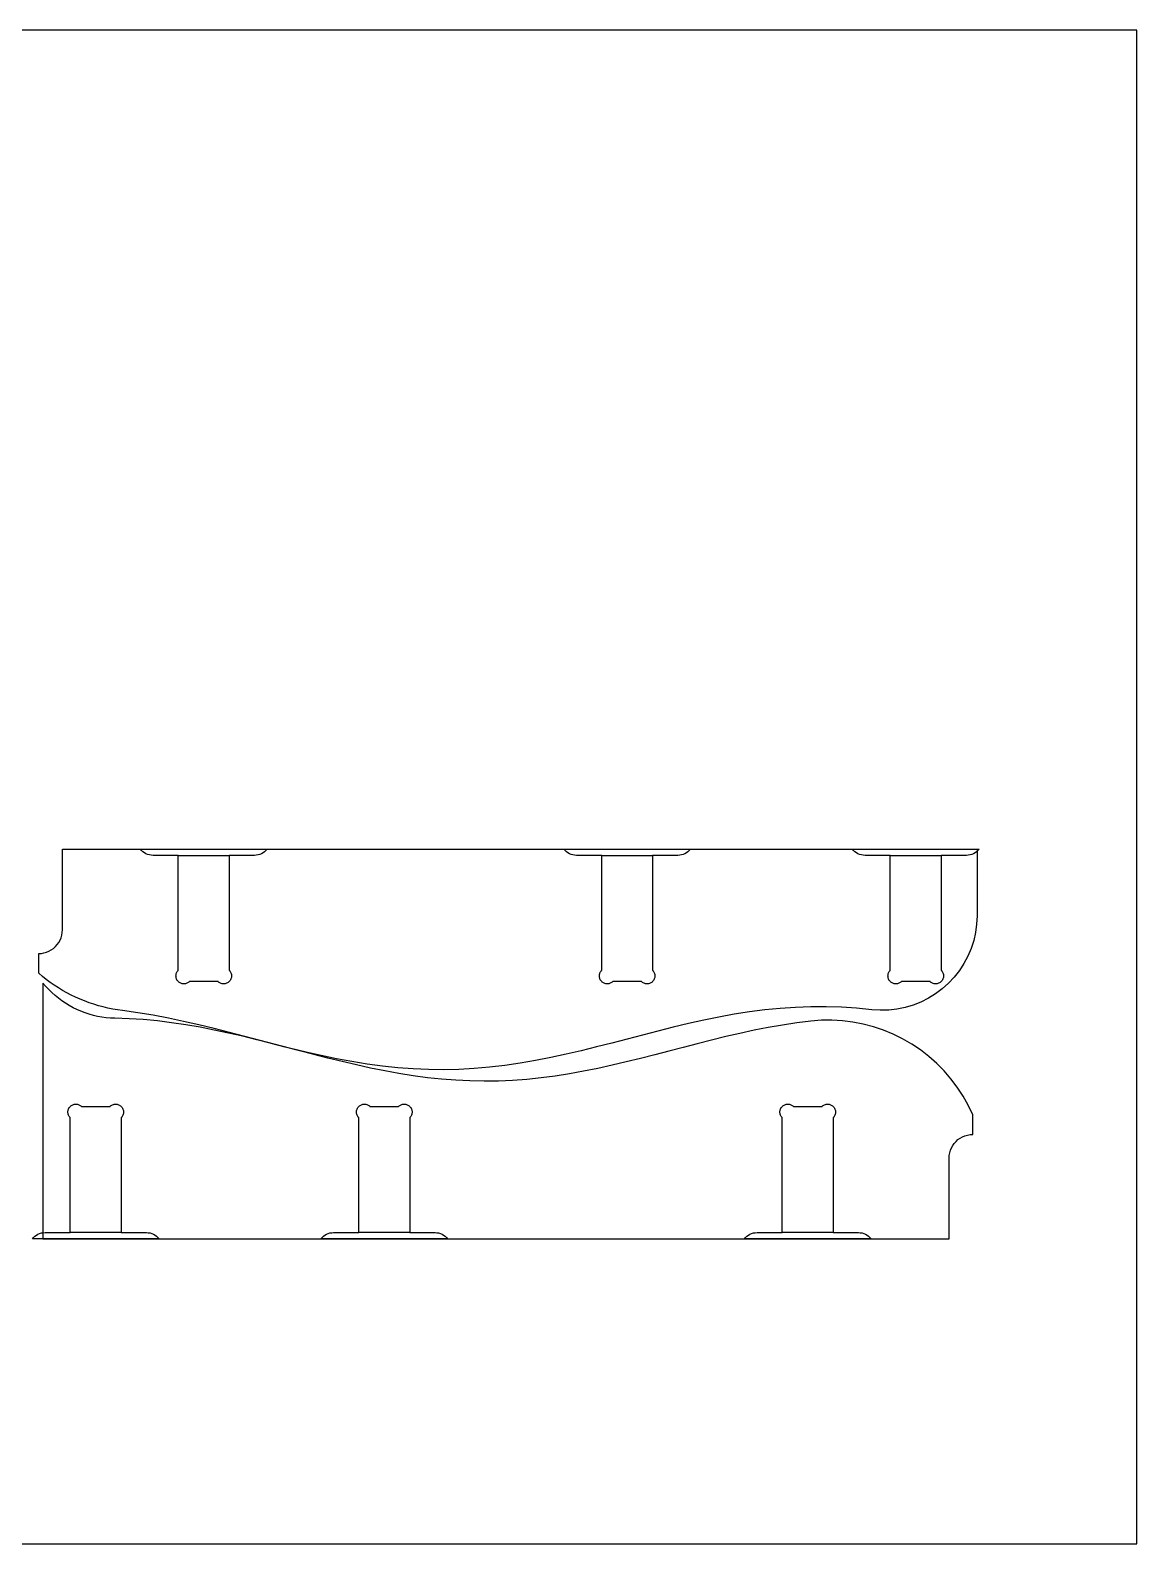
# Model space of a CAD drawing. Header units: inches. Extents: x 0 to 96, y 0 to 48.
# Drawn here: x 60.92 to 96, y 0 to 48 of the extents above; entities that cross this region are included whole.
import ezdxf

# ---------------------------------------------------------------- set-up
doc = ezdxf.new("R2010")
doc.units = ezdxf.units.IN

msp = doc.modelspace()

# ---------------------------------------------------------------- linework, layer by layer
at = {"layer": 'BRACKET_CUT_LINE', "color": 4}
for p, q in [((65.611, 21.83), (67.226, 21.83)), ((79.036, 21.83), (80.651, 21.83)), ((88.186, 21.83), (89.801, 21.83)), ((63.801, 9.868), (62.186, 9.868)), ((72.951, 9.868), (71.336, 9.868)), ((86.376, 9.868), (84.761, 9.868))]:
    msp.add_line(p, q, dxfattribs=at)
at = {"layer": 'BRACKET_OUTLINE', "color": 6}
for points in [[(68.426, 22.03), (68.388, 21.986), (68.346, 21.946), (68.3, 21.912), (68.249, 21.883), (68.196, 21.86), (68.141, 21.844), (68.084, 21.834), (68.026, 21.83), (67.226, 21.83), (67.226, 18.184), (67.242, 18.166), (67.257, 18.146), (67.269, 18.125), (67.28, 18.103), (67.288, 18.08), (67.294, 18.056), (67.298, 18.032), (67.299, 18.007), (67.298, 17.983), (67.294, 17.958), (67.288, 17.935), (67.28, 17.911), (67.269, 17.889), (67.257, 17.868), (67.242, 17.848), (67.226, 17.83), (67.208, 17.814), (67.188, 17.799), (67.167, 17.787), (67.145, 17.776), (67.122, 17.768), (67.098, 17.762), (67.073, 17.758), (67.049, 17.757), (67.024, 17.758), (67, 17.762), (66.976, 17.768), (66.953, 17.776), (66.931, 17.787), (66.91, 17.799), (66.89, 17.814), (66.872, 17.83), (65.964, 17.83), (65.946, 17.814), (65.926, 17.799), (65.905, 17.787), (65.883, 17.776), (65.86, 17.768), (65.836, 17.762), (65.812, 17.758), (65.787, 17.757), (65.763, 17.758), (65.739, 17.762), (65.715, 17.768), (65.692, 17.776), (65.67, 17.787), (65.649, 17.799), (65.629, 17.814), (65.611, 17.83), (65.594, 17.848), (65.58, 17.868), (65.567, 17.889), (65.557, 17.911), (65.548, 17.935), (65.542, 17.958), (65.539, 17.983), (65.537, 18.007), (65.539, 18.032), (65.542, 18.056), (65.548, 18.08), (65.557, 18.103), (65.567, 18.125), (65.58, 18.146), (65.594, 18.166), (65.611, 18.184), (65.611, 21.83), (64.811, 21.83), (64.753, 21.834), (64.696, 21.844), (64.64, 21.86), (64.587, 21.883), (64.537, 21.912), (64.49, 21.946), (64.448, 21.986), (64.411, 22.03), (68.426, 22.03)], [(81.851, 22.03), (81.813, 21.986), (81.771, 21.946), (81.725, 21.912), (81.674, 21.883), (81.621, 21.86), (81.566, 21.844), (81.509, 21.834), (81.451, 21.83), (80.651, 21.83), (80.651, 18.184), (80.667, 18.166), (80.682, 18.146), (80.694, 18.125), (80.705, 18.103), (80.713, 18.08), (80.719, 18.056), (80.723, 18.032), (80.724, 18.007), (80.723, 17.983), (80.719, 17.958), (80.713, 17.935), (80.705, 17.911), (80.694, 17.889), (80.682, 17.868), (80.667, 17.848), (80.651, 17.83), (80.633, 17.814), (80.613, 17.799), (80.592, 17.787), (80.57, 17.776), (80.547, 17.768), (80.523, 17.762), (80.498, 17.758), (80.474, 17.757), (80.449, 17.758), (80.425, 17.762), (80.401, 17.768), (80.378, 17.776), (80.356, 17.787), (80.335, 17.799), (80.315, 17.814), (80.297, 17.83), (79.389, 17.83), (79.371, 17.814), (79.351, 17.799), (79.33, 17.787), (79.308, 17.776), (79.285, 17.768), (79.261, 17.762), (79.237, 17.758), (79.212, 17.757), (79.188, 17.758), (79.164, 17.762), (79.14, 17.768), (79.117, 17.776), (79.095, 17.787), (79.074, 17.799), (79.054, 17.814), (79.036, 17.83), (79.019, 17.848), (79.005, 17.868), (78.992, 17.889), (78.982, 17.911), (78.973, 17.935), (78.967, 17.958), (78.964, 17.983), (78.962, 18.007), (78.964, 18.032), (78.967, 18.056), (78.973, 18.08), (78.982, 18.103), (78.992, 18.125), (79.005, 18.146), (79.019, 18.166), (79.036, 18.184), (79.036, 21.83), (78.236, 21.83), (78.178, 21.834), (78.121, 21.844), (78.065, 21.86), (78.012, 21.883), (77.962, 21.912), (77.915, 21.946), (77.873, 21.986), (77.836, 22.03), (81.851, 22.03)], [(91.001, 22.03), (90.963, 21.986), (90.921, 21.946), (90.875, 21.912), (90.824, 21.883), (90.771, 21.86), (90.716, 21.844), (90.659, 21.834), (90.601, 21.83), (89.801, 21.83), (89.801, 18.184), (89.817, 18.166), (89.832, 18.146), (89.844, 18.125), (89.855, 18.103), (89.863, 18.08), (89.869, 18.056), (89.873, 18.032), (89.874, 18.007), (89.873, 17.983), (89.869, 17.958), (89.863, 17.935), (89.855, 17.911), (89.844, 17.889), (89.832, 17.868), (89.817, 17.848), (89.801, 17.83), (89.783, 17.814), (89.763, 17.799), (89.742, 17.787), (89.72, 17.776), (89.697, 17.768), (89.673, 17.762), (89.648, 17.758), (89.624, 17.757), (89.599, 17.758), (89.575, 17.762), (89.551, 17.768), (89.528, 17.776), (89.506, 17.787), (89.485, 17.799), (89.465, 17.814), (89.447, 17.83), (88.539, 17.83), (88.521, 17.814), (88.501, 17.799), (88.48, 17.787), (88.458, 17.776), (88.435, 17.768), (88.411, 17.762), (88.387, 17.758), (88.362, 17.757), (88.338, 17.758), (88.314, 17.762), (88.29, 17.768), (88.267, 17.776), (88.245, 17.787), (88.224, 17.799), (88.204, 17.814), (88.186, 17.83), (88.169, 17.848), (88.155, 17.868), (88.142, 17.889), (88.132, 17.911), (88.123, 17.935), (88.117, 17.958), (88.114, 17.983), (88.112, 18.007), (88.114, 18.032), (88.117, 18.056), (88.123, 18.08), (88.132, 18.103), (88.142, 18.125), (88.155, 18.146), (88.169, 18.166), (88.186, 18.184), (88.186, 21.83), (87.386, 21.83), (87.328, 21.834), (87.271, 21.844), (87.215, 21.86), (87.162, 21.883), (87.112, 21.912), (87.065, 21.946), (87.023, 21.986), (86.986, 22.03), (91.001, 22.03)], [(60.986, 9.668), (61.023, 9.712), (61.065, 9.752), (61.112, 9.786), (61.162, 9.815), (61.215, 9.838), (61.271, 9.855), (61.328, 9.865), (61.386, 9.868), (62.186, 9.868), (62.186, 13.514), (62.169, 13.533), (62.155, 13.552), (62.142, 13.573), (62.132, 13.596), (62.123, 13.619), (62.117, 13.642), (62.114, 13.667), (62.113, 13.691), (62.114, 13.716), (62.117, 13.74), (62.123, 13.764), (62.132, 13.787), (62.142, 13.809), (62.155, 13.83), (62.169, 13.85), (62.186, 13.868), (62.204, 13.884), (62.224, 13.899), (62.245, 13.912), (62.267, 13.922), (62.29, 13.93), (62.314, 13.936), (62.338, 13.94), (62.363, 13.941), (62.387, 13.94), (62.411, 13.936), (62.435, 13.93), (62.458, 13.922), (62.48, 13.912), (62.502, 13.899), (62.521, 13.884), (62.539, 13.868), (63.447, 13.868), (63.465, 13.884), (63.485, 13.899), (63.506, 13.912), (63.528, 13.922), (63.552, 13.93), (63.575, 13.936), (63.6, 13.94), (63.624, 13.941), (63.649, 13.94), (63.673, 13.936), (63.697, 13.93), (63.72, 13.922), (63.742, 13.912), (63.763, 13.899), (63.783, 13.884), (63.801, 13.868), (63.817, 13.85), (63.832, 13.83), (63.845, 13.809), (63.855, 13.787), (63.863, 13.764), (63.869, 13.74), (63.873, 13.716), (63.874, 13.691), (63.873, 13.667), (63.869, 13.642), (63.863, 13.619), (63.855, 13.596), (63.845, 13.573), (63.832, 13.552), (63.817, 13.533), (63.801, 13.514), (63.801, 9.868), (64.601, 9.868), (64.659, 9.865), (64.716, 9.855), (64.771, 9.838), (64.824, 9.815), (64.875, 9.786), (64.921, 9.752), (64.963, 9.712), (65.001, 9.668), (60.986, 9.668)], [(70.136, 9.668), (70.173, 9.712), (70.215, 9.752), (70.262, 9.786), (70.312, 9.815), (70.365, 9.838), (70.421, 9.855), (70.478, 9.865), (70.536, 9.868), (71.336, 9.868), (71.336, 13.514), (71.319, 13.533), (71.305, 13.552), (71.292, 13.573), (71.282, 13.596), (71.273, 13.619), (71.267, 13.642), (71.264, 13.667), (71.263, 13.691), (71.264, 13.716), (71.267, 13.74), (71.273, 13.764), (71.282, 13.787), (71.292, 13.809), (71.305, 13.83), (71.319, 13.85), (71.336, 13.868), (71.354, 13.884), (71.374, 13.899), (71.395, 13.912), (71.417, 13.922), (71.44, 13.93), (71.464, 13.936), (71.488, 13.94), (71.513, 13.941), (71.537, 13.94), (71.561, 13.936), (71.585, 13.93), (71.608, 13.922), (71.63, 13.912), (71.652, 13.899), (71.671, 13.884), (71.689, 13.868), (72.597, 13.868), (72.615, 13.884), (72.635, 13.899), (72.656, 13.912), (72.678, 13.922), (72.702, 13.93), (72.725, 13.936), (72.75, 13.94), (72.774, 13.941), (72.799, 13.94), (72.823, 13.936), (72.847, 13.93), (72.87, 13.922), (72.892, 13.912), (72.913, 13.899), (72.933, 13.884), (72.951, 13.868), (72.967, 13.85), (72.982, 13.83), (72.995, 13.809), (73.005, 13.787), (73.013, 13.764), (73.019, 13.74), (73.023, 13.716), (73.024, 13.691), (73.023, 13.667), (73.019, 13.642), (73.013, 13.619), (73.005, 13.596), (72.995, 13.573), (72.982, 13.552), (72.967, 13.533), (72.951, 13.514), (72.951, 9.868), (73.751, 9.868), (73.809, 9.865), (73.866, 9.855), (73.921, 9.838), (73.974, 9.815), (74.025, 9.786), (74.071, 9.752), (74.113, 9.712), (74.151, 9.668), (70.136, 9.668)], [(83.561, 9.668), (83.598, 9.712), (83.64, 9.752), (83.687, 9.786), (83.737, 9.815), (83.79, 9.838), (83.846, 9.855), (83.903, 9.865), (83.961, 9.868), (84.761, 9.868), (84.761, 13.514), (84.744, 13.533), (84.73, 13.552), (84.717, 13.573), (84.707, 13.596), (84.698, 13.619), (84.692, 13.642), (84.689, 13.667), (84.688, 13.691), (84.689, 13.716), (84.692, 13.74), (84.698, 13.764), (84.707, 13.787), (84.717, 13.809), (84.73, 13.83), (84.744, 13.85), (84.761, 13.868), (84.779, 13.884), (84.799, 13.899), (84.82, 13.912), (84.842, 13.922), (84.865, 13.93), (84.889, 13.936), (84.913, 13.94), (84.938, 13.941), (84.962, 13.94), (84.986, 13.936), (85.01, 13.93), (85.033, 13.922), (85.055, 13.912), (85.077, 13.899), (85.096, 13.884), (85.114, 13.868), (86.022, 13.868), (86.04, 13.884), (86.06, 13.899), (86.081, 13.912), (86.103, 13.922), (86.127, 13.93), (86.15, 13.936), (86.175, 13.94), (86.199, 13.941), (86.224, 13.94), (86.248, 13.936), (86.272, 13.93), (86.295, 13.922), (86.317, 13.912), (86.338, 13.899), (86.358, 13.884), (86.376, 13.868), (86.392, 13.85), (86.407, 13.83), (86.42, 13.809), (86.43, 13.787), (86.438, 13.764), (86.444, 13.74), (86.448, 13.716), (86.449, 13.691), (86.448, 13.667), (86.444, 13.642), (86.438, 13.619), (86.43, 13.596), (86.42, 13.573), (86.407, 13.552), (86.392, 13.533), (86.376, 13.514), (86.376, 9.868), (87.176, 9.868), (87.234, 9.865), (87.291, 9.855), (87.346, 9.838), (87.399, 9.815), (87.45, 9.786), (87.496, 9.752), (87.538, 9.712), (87.576, 9.668), (83.561, 9.668)]]:
    msp.add_lwpolyline(points, close=True, dxfattribs=at)
at = {"layer": 'PLYWOOD_BOUNDARY', "color": 7}
msp.add_lwpolyline([(0, 0), (96, 0), (96, 48), (0, 48), (0, 0)], dxfattribs=at)
at = {"layer": 'SHELF_R', "color": 3}
for points in [[(61.936, 22.03), (90.936, 22.03), (90.936, 19.918), (90.936, 19.918), (90.924, 19.653), (90.889, 19.39), (90.831, 19.131), (90.75, 18.878), (90.647, 18.634), (90.523, 18.399), (90.378, 18.176), (90.215, 17.967), (90.034, 17.774), (89.836, 17.597), (89.623, 17.438), (89.398, 17.298), (89.16, 17.179), (88.914, 17.082), (88.659, 17.007), (88.399, 16.954), (88.135, 16.925), (87.87, 16.919), (87.605, 16.936), (87.605, 16.936), (87.12, 16.983), (86.635, 17.014), (86.15, 17.029), (85.665, 17.028), (85.18, 17.011), (84.695, 16.978), (84.21, 16.93), (83.725, 16.867), (83.24, 16.792), (82.755, 16.703), (82.27, 16.604), (81.785, 16.496), (81.3, 16.38), (80.815, 16.259), (80.33, 16.133), (79.845, 16.007), (79.36, 15.88), (78.875, 15.756), (78.39, 15.637), (77.906, 15.523), (77.421, 15.418), (76.936, 15.323), (76.451, 15.239), (75.966, 15.168), (75.481, 15.111), (74.996, 15.069), (74.511, 15.042), (74.026, 15.031), (73.541, 15.036), (73.056, 15.057), (72.571, 15.093), (72.086, 15.145), (71.601, 15.211), (71.116, 15.291), (70.631, 15.382), (70.146, 15.483), (69.661, 15.594), (69.176, 15.711), (68.691, 15.834), (68.206, 15.96), (67.721, 16.087), (67.236, 16.213), (66.751, 16.336), (66.266, 16.454), (65.781, 16.565), (65.296, 16.668), (64.811, 16.76), (64.326, 16.841), (63.841, 16.908), (63.841, 16.908), (63.687, 16.93), (63.534, 16.957), (63.382, 16.988), (63.231, 17.024), (63.081, 17.064), (62.933, 17.109), (62.786, 17.159), (62.64, 17.214), (62.496, 17.272), (62.355, 17.336), (62.215, 17.403), (62.077, 17.475), (61.942, 17.551), (61.809, 17.632), (61.679, 17.716), (61.551, 17.804), (61.426, 17.897), (61.305, 17.993), (61.186, 18.093), (61.186, 18.718), (61.186, 18.718), (61.27, 18.723), (61.353, 18.737), (61.433, 18.76), (61.511, 18.792), (61.585, 18.833), (61.653, 18.881), (61.716, 18.937), (61.772, 19), (61.821, 19.069), (61.861, 19.142), (61.894, 19.22), (61.917, 19.301), (61.931, 19.384), (61.936, 19.468), (61.936, 22.03)], [(90.051, 9.668), (90.051, 12.23), (90.051, 12.23), (90.056, 12.314), (90.07, 12.397), (90.093, 12.478), (90.125, 12.556), (90.166, 12.629), (90.214, 12.698), (90.271, 12.761), (90.333, 12.817), (90.402, 12.866), (90.475, 12.906), (90.553, 12.938), (90.634, 12.962), (90.717, 12.976), (90.801, 12.98), (90.801, 13.605), (90.801, 13.605), (90.657, 13.907), (90.494, 14.198), (90.311, 14.478), (90.11, 14.744), (89.892, 14.997), (89.657, 15.235), (89.407, 15.456), (89.143, 15.66), (88.866, 15.846), (88.577, 16.014), (88.278, 16.161), (87.969, 16.289), (87.652, 16.395), (87.33, 16.48), (87.002, 16.543), (86.67, 16.585), (86.337, 16.604), (86.003, 16.6), (85.67, 16.575), (85.67, 16.575), (85.22, 16.519), (84.769, 16.451), (84.319, 16.373), (83.869, 16.284), (83.418, 16.187), (82.968, 16.083), (82.517, 15.973), (82.067, 15.859), (81.616, 15.742), (81.166, 15.625), (80.716, 15.507), (80.265, 15.392), (79.815, 15.281), (79.364, 15.175), (78.914, 15.076), (78.464, 14.986), (78.013, 14.904), (77.563, 14.834), (77.112, 14.775), (76.662, 14.728), (76.211, 14.694), (75.761, 14.674), (75.311, 14.668), (74.86, 14.676), (74.41, 14.697), (73.959, 14.732), (73.509, 14.78), (73.059, 14.84), (72.608, 14.912), (72.158, 14.994), (71.707, 15.085), (71.257, 15.185), (70.806, 15.291), (70.356, 15.403), (69.906, 15.518), (69.455, 15.636), (69.005, 15.753), (68.554, 15.87), (68.104, 15.984), (67.654, 16.093), (67.203, 16.197), (66.753, 16.293), (66.302, 16.381), (65.852, 16.458), (65.401, 16.525), (64.951, 16.579), (64.501, 16.622), (64.05, 16.65), (63.6, 16.666), (63.6, 16.666), (63.462, 16.671), (63.325, 16.683), (63.188, 16.702), (63.052, 16.726), (62.918, 16.757), (62.785, 16.794), (62.654, 16.837), (62.525, 16.886), (62.399, 16.941), (62.275, 17.001), (62.154, 17.067), (62.036, 17.139), (61.922, 17.216), (61.811, 17.298), (61.704, 17.386), (61.602, 17.478), (61.503, 17.574), (61.41, 17.675), (61.321, 17.781), (61.321, 9.668), (90.051, 9.668)]]:
    msp.add_lwpolyline(points, close=True, dxfattribs=at)

doc.saveas('drawing.dxf')
